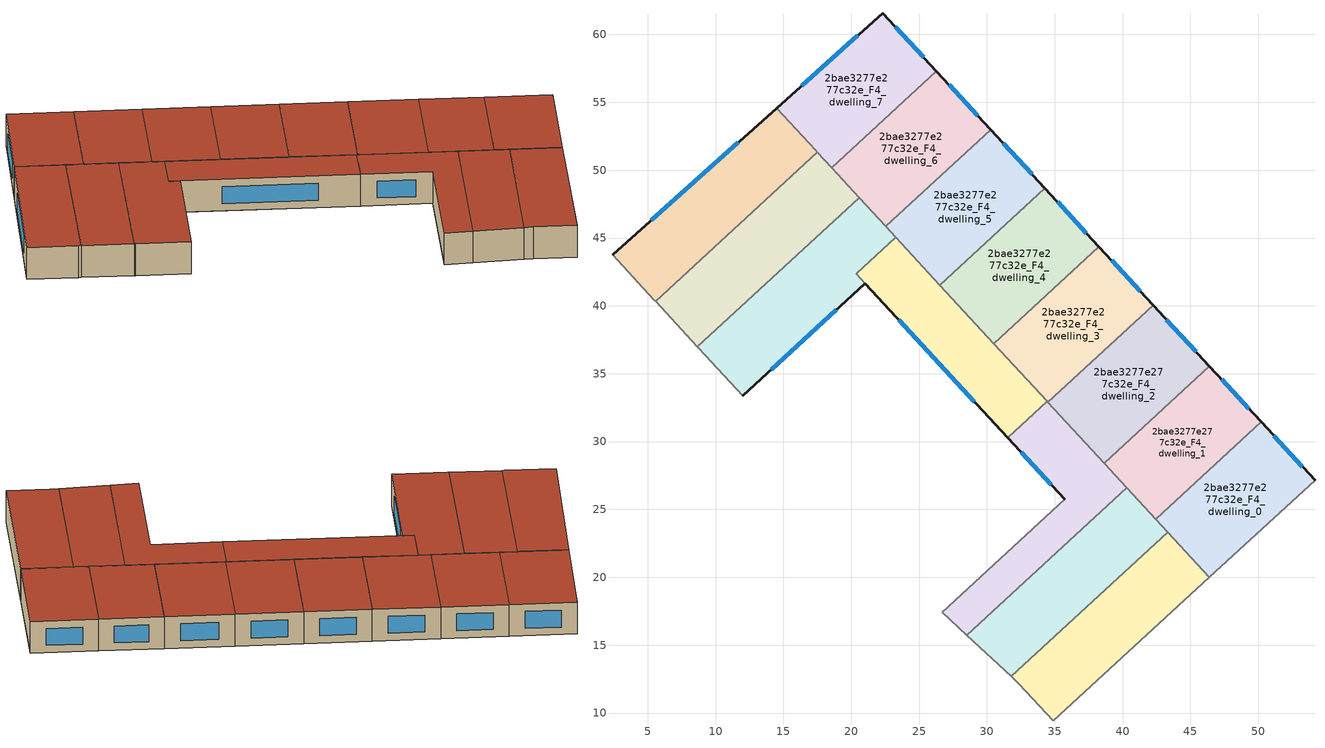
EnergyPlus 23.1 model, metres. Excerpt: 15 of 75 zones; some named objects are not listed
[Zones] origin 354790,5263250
2bae3277e277c32e_F4_dwelling_0
 floor to 2bae3277e277c32e_F3_dwelling_0 (EU_floor_Construction): 50.2,31.45 54.17,27.14 46.39,19.99 42.43,24.29 z12
 wall outside (EU_wall_Construction): 54.17,27.14 50.2,31.45 z12:15
 wall to 2bae3277e277c32e_F4_dwelling_1 (EU_wall_Construction): 50.2,31.45 42.43,24.29 z12:15
 wall adiabatic (EU_wall_Construction): 42.43,24.29 46.39,19.99 54.17,27.14 z12:15
 window (EU_Window_Construction): 53.24,28.15 51.13,30.44 z12.7:14.3
 roof outside (EU_roof_Construction): 54.17,27.14 50.2,31.45 42.43,24.29 46.39,19.99 z15
2bae3277e277c32e_F4_dwelling_1
 floor to 2bae3277e277c32e_F3_dwelling_1 (EU_floor_Construction): 46.39,35.56 50.2,31.45 42.43,24.29 38.63,28.41 z12
 wall outside (EU_wall_Construction): 50.2,31.45 46.39,35.56 z12:15
 wall to 2bae3277e277c32e_F4_dwelling_2 (EU_wall_Construction): 46.39,35.56 38.63,28.41 z12:15
 wall to 2bae3277e277c32e_F4_dwelling_10 (EU_wall_Construction): 38.63,28.41 40.3,26.6 z12:15
 wall adiabatic (EU_wall_Construction): 40.3,26.6 42.43,24.29 z12:15
 window (EU_Window_Construction): 49.3,32.41 47.29,34.59 z12.7:14.3
 roof outside (EU_roof_Construction): 50.2,31.45 46.39,35.56 38.63,28.41 42.43,24.29 z15
2bae3277e277c32e_F4_dwelling_10
 floor to 2bae3277e277c32e_F3_dwelling_10 (EU_floor_Construction): 34.43,32.96 40.3,26.6 28.51,15.73 26.7,17.41 35.73,25.74 31.53,30.28 z12
 wall outside (EU_wall_Construction): 31.53,30.28 35.73,25.74 z12:15
 wall adiabatic (EU_wall_Construction): 35.73,25.74 26.7,17.41 28.51,15.73 z12:15
 wall to 2bae3277e277c32e_F4_dwelling_11 (EU_wall_Construction): 34.43,32.96 31.53,30.28 z12:15
 wall to 2bae3277e277c32e_F4_dwelling_9 (EU_wall_Construction): 28.51,15.73 40.3,26.6 z12:15
 wall to 2bae3277e277c32e_F4_dwelling_2 (EU_wall_Construction): 38.63,28.41 34.49,32.9 z12:15
 wall to 2bae3277e277c32e_F4_dwelling_3 (EU_wall_Construction): 34.49,32.9 34.44,32.96 z12:15
 window (EU_Window_Construction): 32.51,29.21 34.74,26.8 z12.7:14.3
 roof outside (EU_roof_Construction): 40.3,26.6 34.43,32.96 31.53,30.28 35.73,25.74 26.7,17.41 28.51,15.73 z15
2bae3277e277c32e_F4_dwelling_11
 floor to 2bae3277e277c32e_F3_dwelling_11 (EU_floor_Construction): 23.28,45.06 34.43,32.96 31.53,30.28 20.36,42.36 z12
 wall outside (EU_wall_Construction): 21.02,41.65 31.53,30.28 z12:15
 wall to 2bae3277e277c32e_F4_dwelling_12 (EU_wall_Construction): 23.28,45.06 20.36,42.36 21.02,41.65 z12:15
 wall to 2bae3277e277c32e_F4_dwelling_4 (EU_wall_Construction): 30.51,37.22 26.53,41.54 z12:15
 wall to 2bae3277e277c32e_F4_dwelling_3 (EU_wall_Construction): 34.43,32.96 30.51,37.22 z12:15
 wall to 2bae3277e277c32e_F4_dwelling_5 (EU_wall_Construction): 26.53,41.54 23.28,45.06 z12:15
 window (EU_Window_Construction): 23.48,38.98 29.06,32.95 z12.7:14.3
 roof outside (EU_roof_Construction): 34.43,32.96 23.28,45.06 20.36,42.36 31.53,30.28 z15
2bae3277e277c32e_F4_dwelling_12
 floor to 2bae3277e277c32e_F3_dwelling_12 (EU_floor_Construction): 20.6,47.97 23.28,45.07 20.36,42.36 21.01,41.65 11.99,33.36 8.77,36.86 8.67,36.97 z12
 wall outside (EU_wall_Construction): 11.99,33.36 21.01,41.65 z12:15
 wall to 2bae3277e277c32e_F4_dwelling_13 (EU_wall_Construction): 20.6,47.97 8.67,36.97 z12:15
 wall adiabatic (EU_wall_Construction): 8.67,36.97 8.77,36.86 11.99,33.36 z12:15
 wall to 2bae3277e277c32e_F4_dwelling_6 (EU_wall_Construction): 22.55,45.86 20.6,47.97 z12:15
 wall to 2bae3277e277c32e_F4_dwelling_5 (EU_wall_Construction): 23.28,45.07 22.55,45.86 z12:15
 window (EU_Window_Construction): 14.11,35.31 18.89,39.7 z12.7:14.3
 roof outside (EU_roof_Construction): 21.01,41.65 20.36,42.36 23.28,45.06 20.6,47.97 8.67,36.97 8.77,36.86 11.99,33.36 z15
2bae3277e277c32e_F4_dwelling_13
 floor to 2bae3277e277c32e_F3_dwelling_13 (EU_floor_Construction): 17.52,51.32 20.6,47.97 8.67,36.97 5.58,40.32 z12
 wall adiabatic (EU_wall_Construction): 5.58,40.32 8.67,36.97 z12:15
 wall to 2bae3277e277c32e_F4_dwelling_14 (EU_wall_Construction): 17.52,51.32 5.58,40.32 z12:15
 wall to 2bae3277e277c32e_F4_dwelling_7 (EU_wall_Construction): 18.56,50.19 17.52,51.32 z12:15
 wall to 2bae3277e277c32e_F4_dwelling_6 (EU_wall_Construction): 20.6,47.97 18.56,50.19 z12:15
 roof outside (EU_roof_Construction): 20.6,47.97 17.52,51.32 5.58,40.32 8.67,36.97 z15
2bae3277e277c32e_F4_dwelling_14
 floor to 2bae3277e277c32e_F3_dwelling_14 (EU_floor_Construction): 14.51,54.58 17.38,51.47 17.52,51.32 5.58,40.32 5.44,40.47 2.41,43.76 z12
 wall outside (EU_wall_Construction): 14.51,54.58 2.41,43.76 z12:15
 wall adiabatic (EU_wall_Construction): 2.41,43.76 5.44,40.47 5.58,40.32 z12:15
 wall to 2bae3277e277c32e_F4_dwelling_7 (EU_wall_Construction): 17.51,51.32 17.38,51.47 14.51,54.58 z12:15
 window (EU_Window_Construction): 11.67,52.04 5.25,46.3 z12.7:14.3
 roof outside (EU_roof_Construction): 17.52,51.32 17.38,51.47 14.51,54.58 2.41,43.76 5.44,40.47 5.58,40.32 z15
2bae3277e277c32e_F4_dwelling_2
 floor to 2bae3277e277c32e_F3_dwelling_2 (EU_floor_Construction): 42.24,40.05 46.39,35.56 38.63,28.41 34.49,32.9 z12
 wall outside (EU_wall_Construction): 46.39,35.56 42.24,40.05 z12:15
 wall to 2bae3277e277c32e_F4_dwelling_3 (EU_wall_Construction): 42.24,40.05 34.49,32.9 z12:15
 window (EU_Window_Construction): 45.42,36.61 43.22,38.99 z12.7:14.3
 roof outside (EU_roof_Construction): 46.39,35.56 42.24,40.05 34.49,32.9 38.63,28.41 z15
2bae3277e277c32e_F4_dwelling_3
 floor to 2bae3277e277c32e_F3_dwelling_3 (EU_floor_Construction): 38.26,44.36 42.24,40.05 34.49,32.9 30.51,37.22 z12
 wall outside (EU_wall_Construction): 42.24,40.05 38.26,44.36 z12:15
 wall to 2bae3277e277c32e_F4_dwelling_4 (EU_wall_Construction): 38.26,44.36 30.51,37.22 z12:15
 window (EU_Window_Construction): 41.31,41.06 39.19,43.35 z12.7:14.3
 roof outside (EU_roof_Construction): 42.24,40.05 38.26,44.36 30.51,37.22 34.49,32.9 z15
2bae3277e277c32e_F4_dwelling_4
 floor to 2bae3277e277c32e_F3_dwelling_4 (EU_floor_Construction): 34.27,48.67 38.26,44.36 30.51,37.22 26.53,41.54 z12
 wall outside (EU_wall_Construction): 38.26,44.36 34.27,48.67 z12:15
 wall to 2bae3277e277c32e_F4_dwelling_5 (EU_wall_Construction): 34.27,48.67 26.53,41.54 z12:15
 window (EU_Window_Construction): 37.32,45.37 35.21,47.66 z12.7:14.3
 roof outside (EU_roof_Construction): 38.26,44.36 34.27,48.67 26.53,41.54 30.51,37.22 z15
2bae3277e277c32e_F4_dwelling_5
 floor to 2bae3277e277c32e_F3_dwelling_5 (EU_floor_Construction): 30.28,52.99 34.27,48.67 26.53,41.54 22.55,45.86 z12
 wall outside (EU_wall_Construction): 34.27,48.67 30.28,52.99 z12:15
 wall to 2bae3277e277c32e_F4_dwelling_6 (EU_wall_Construction): 30.28,52.99 22.55,45.86 z12:15
 window (EU_Window_Construction): 33.33,49.68 31.21,51.97 z12.7:14.3
 roof outside (EU_roof_Construction): 34.27,48.67 30.28,52.99 22.55,45.86 26.53,41.54 z15
2bae3277e277c32e_F4_dwelling_6
 floor to 2bae3277e277c32e_F3_dwelling_6 (EU_floor_Construction): 26.28,57.31 30.28,52.99 22.55,45.86 18.56,50.19 z12
 wall outside (EU_wall_Construction): 30.28,52.99 26.28,57.31 z12:15
 wall to 2bae3277e277c32e_F4_dwelling_7 (EU_wall_Construction): 26.28,57.31 18.56,50.19 z12:15
 window (EU_Window_Construction): 29.34,54 27.22,56.29 z12.7:14.3
 roof outside (EU_roof_Construction): 30.28,52.99 26.28,57.31 18.56,50.19 22.55,45.86 z15
2bae3277e277c32e_F4_dwelling_7
 floor to 2bae3277e277c32e_F3_dwelling_7 (EU_floor_Construction): 22.34,61.57 26.28,57.31 18.56,50.19 14.51,54.58 z12
 wall outside (EU_wall_Construction): 26.28,57.31 22.34,61.57 14.51,54.58 z12:15
 window (EU_Window_Construction): 20.5,59.93 16.35,56.22 / 25.36,58.31 23.26,60.57 z12.7:14.3
 roof outside (EU_roof_Construction): 26.28,57.31 22.34,61.57 14.51,54.58 18.56,50.19 z15
2bae3277e277c32e_F4_dwelling_8
 floor to 2bae3277e277c32e_F3_dwelling_8 (EU_floor_Construction): 43.32,23.32 46.39,19.99 34.89,9.42 32.35,12.16 31.78,12.69 z12
 wall adiabatic (EU_wall_Construction): 31.78,12.69 32.35,12.16 34.89,9.42 46.39,19.99 43.32,23.32 z12:15
 wall to 2bae3277e277c32e_F4_dwelling_9 (EU_wall_Construction): 43.32,23.32 31.78,12.69 z12:15
 roof outside (EU_roof_Construction): 46.39,19.99 43.32,23.32 31.78,12.69 32.35,12.16 34.89,9.42 z15
2bae3277e277c32e_F4_dwelling_9
 floor to 2bae3277e277c32e_F3_dwelling_9 (EU_floor_Construction): 40.3,26.6 43.32,23.32 31.78,12.69 28.51,15.73 z12
 wall adiabatic (EU_wall_Construction): 43.32,23.32 40.3,26.6 / 28.51,15.73 31.78,12.69 z12:15
 roof outside (EU_roof_Construction): 43.32,23.32 40.3,26.6 28.51,15.73 31.78,12.69 z15
[Building]
EU S2 Campaign: North Axis=0; Terrain=City; Solar Distribution=FullExterior
[Site:Location]
Budapest.Ferenc.Liszt.Intl.AP: Latitude=47.437; Longitude=19.256; Time Zone=1; Elevation=185
[SizingPeriod:WeatherFileDays]
AnnualSizingPeriod: Begin Month=1; Begin Day of Month=1; End Month=12; End Day of Month=31; Day of Week for Start Day=Monday; Use Weather File Daylight Saving Period=No; Use Weather File Rain and Snow Indicators=No
[MATERIAL]
EU_InternalMass_Material: Roughness=MediumRough; Thickness=0.1; Conductivity=1; Density=1800; Specific Heat=900; Thermal Absorptance=0.9; Solar Absorptance=0.7; Visible Absorptance=0.7
[MATERIAL:NOMASS] Roughness=MediumRough; Thermal Absorptance=0.9; Solar Absorptance=0.7; Visible Absorptance=0.7
Name | Thermal Resistance
EU_wall_NoMass | 0.832559
EU_roof_NoMass | 1.39638
EU_floor_NoMass | 0.872794
[WINDOWMATERIAL:SIMPLEGLAZINGSYSTEM]
EU_Window_SimpleGlazing: UFactor=2.79869; Solar Heat Gain Coefficient=0.75; Visible Transmittance=0.75
[CONSTRUCTION]
EU_wall_Construction: EU_wall_NoMass
EU_roof_Construction: EU_roof_NoMass
EU_floor_Construction: EU_floor_NoMass
EU_Window_Construction: EU_Window_SimpleGlazing
EU_InternalMass_Construction: EU_InternalMass_Material
[ZONE] Type=1; Multiplier=1; Ceiling Height=autocalculate; Floor Area=autocalculate; Part of Total Floor Area=Yes
Name | Volume
2bae3277e277c32e_F4_dwelling_0 | 185.536
2bae3277e277c32e_F4_dwelling_1 | 177.483
2bae3277e277c32e_F4_dwelling_10 | 192.427
2bae3277e277c32e_F4_dwelling_11 | 195.866
2bae3277e277c32e_F4_dwelling_12 | 228.074
2bae3277e277c32e_F4_dwelling_13 | 221.741
2bae3277e277c32e_F4_dwelling_14 | 221.766
2bae3277e277c32e_F4_dwelling_2 | 193.538
2bae3277e277c32e_F4_dwelling_3 | 185.512
2bae3277e277c32e_F4_dwelling_4 | 185.538
2bae3277e277c32e_F4_dwelling_5 | 185.525
2bae3277e277c32e_F4_dwelling_6 | 185.511
2bae3277e277c32e_F4_dwelling_7 | 185.531
2bae3277e277c32e_F4_dwelling_8 | 212.036
2bae3277e277c32e_F4_dwelling_9 | 211.994
[INTERNALMASS] Construction=EU_InternalMass_Construction
Name | Zone or ZoneList | Surface Area
2bae3277e277c32e_F4_dwelling_0_EU_InternalMass | 2bae3277e277c32e_F4_dwelling_0 | 61.8453
2bae3277e277c32e_F4_dwelling_1_EU_InternalMass | 2bae3277e277c32e_F4_dwelling_1 | 59.1612
2bae3277e277c32e_F4_dwelling_2_EU_InternalMass | 2bae3277e277c32e_F4_dwelling_2 | 64.5126
2bae3277e277c32e_F4_dwelling_3_EU_InternalMass | 2bae3277e277c32e_F4_dwelling_3 | 61.8373
2bae3277e277c32e_F4_dwelling_4_EU_InternalMass | 2bae3277e277c32e_F4_dwelling_4 | 61.846
2bae3277e277c32e_F4_dwelling_5_EU_InternalMass | 2bae3277e277c32e_F4_dwelling_5 | 61.8417
2bae3277e277c32e_F4_dwelling_6_EU_InternalMass | 2bae3277e277c32e_F4_dwelling_6 | 61.8372
2bae3277e277c32e_F4_dwelling_7_EU_InternalMass | 2bae3277e277c32e_F4_dwelling_7 | 61.8435
2bae3277e277c32e_F4_dwelling_8_EU_InternalMass | 2bae3277e277c32e_F4_dwelling_8 | 70.6786
2bae3277e277c32e_F4_dwelling_9_EU_InternalMass | 2bae3277e277c32e_F4_dwelling_9 | 70.6647
2bae3277e277c32e_F4_dwelling_10_EU_InternalMass | 2bae3277e277c32e_F4_dwelling_10 | 64.141
2bae3277e277c32e_F4_dwelling_11_EU_InternalMass | 2bae3277e277c32e_F4_dwelling_11 | 65.3235
2bae3277e277c32e_F4_dwelling_12_EU_InternalMass | 2bae3277e277c32e_F4_dwelling_12 | 76.0425
2bae3277e277c32e_F4_dwelling_13_EU_InternalMass | 2bae3277e277c32e_F4_dwelling_13 | 73.9127
2bae3277e277c32e_F4_dwelling_14_EU_InternalMass | 2bae3277e277c32e_F4_dwelling_14 | 73.9179
[OTHEREQUIPMENT] Fuel Type=Electricity; Design Level Calculation Method=Watts/Area; Power per Zone Floor Area=1; Fraction Latent=0; Fraction Radiant=0; Fraction Lost=0; Carbon Dioxide Generation Rate=0; EndUse Subcategory=EU_Step8_InternalGains
Name | Zone or ZoneList or Space or SpaceList | Schedule
EU_Step8_InternalGain_2bae3277e277c32e_F4_dwelling_0_f000 | 2bae3277e277c32e_F4_dwelling_0 | EU_Step8_GainSchedule_2bae3277e277c32e_F4_dwelling_0_f000
EU_Step8_InternalGain_2bae3277e277c32e_F4_dwelling_1_f000 | 2bae3277e277c32e_F4_dwelling_1 | EU_Step8_GainSchedule_2bae3277e277c32e_F4_dwelling_1_f000
EU_Step8_InternalGain_2bae3277e277c32e_F4_dwelling_2_f000 | 2bae3277e277c32e_F4_dwelling_2 | EU_Step8_GainSchedule_2bae3277e277c32e_F4_dwelling_2_f000
EU_Step8_InternalGain_2bae3277e277c32e_F4_dwelling_3_f000 | 2bae3277e277c32e_F4_dwelling_3 | EU_Step8_GainSchedule_2bae3277e277c32e_F4_dwelling_3_f000
EU_Step8_InternalGain_2bae3277e277c32e_F4_dwelling_4_f000 | 2bae3277e277c32e_F4_dwelling_4 | EU_Step8_GainSchedule_2bae3277e277c32e_F4_dwelling_4_f000
EU_Step8_InternalGain_2bae3277e277c32e_F4_dwelling_5_f000 | 2bae3277e277c32e_F4_dwelling_5 | EU_Step8_GainSchedule_2bae3277e277c32e_F4_dwelling_5_f000
EU_Step8_InternalGain_2bae3277e277c32e_F4_dwelling_6_f000 | 2bae3277e277c32e_F4_dwelling_6 | EU_Step8_GainSchedule_2bae3277e277c32e_F4_dwelling_6_f000
EU_Step8_InternalGain_2bae3277e277c32e_F4_dwelling_7_f000 | 2bae3277e277c32e_F4_dwelling_7 | EU_Step8_GainSchedule_2bae3277e277c32e_F4_dwelling_7_f000
EU_Step8_InternalGain_2bae3277e277c32e_F4_dwelling_8_f000 | 2bae3277e277c32e_F4_dwelling_8 | EU_Step8_GainSchedule_2bae3277e277c32e_F4_dwelling_8_f000
EU_Step8_InternalGain_2bae3277e277c32e_F4_dwelling_9_f000 | 2bae3277e277c32e_F4_dwelling_9 | EU_Step8_GainSchedule_2bae3277e277c32e_F4_dwelling_9_f000
EU_Step8_InternalGain_2bae3277e277c32e_F4_dwelling_10_f000 | 2bae3277e277c32e_F4_dwelling_10 | EU_Step8_GainSchedule_2bae3277e277c32e_F4_dwelling_10_f000
EU_Step8_InternalGain_2bae3277e277c32e_F4_dwelling_11_f000 | 2bae3277e277c32e_F4_dwelling_11 | EU_Step8_GainSchedule_2bae3277e277c32e_F4_dwelling_11_f000
EU_Step8_InternalGain_2bae3277e277c32e_F4_dwelling_12_f000 | 2bae3277e277c32e_F4_dwelling_12 | EU_Step8_GainSchedule_2bae3277e277c32e_F4_dwelling_12_f000
EU_Step8_InternalGain_2bae3277e277c32e_F4_dwelling_13_f000 | 2bae3277e277c32e_F4_dwelling_13 | EU_Step8_GainSchedule_2bae3277e277c32e_F4_dwelling_13_f000
EU_Step8_InternalGain_2bae3277e277c32e_F4_dwelling_14_f000 | 2bae3277e277c32e_F4_dwelling_14 | EU_Step8_GainSchedule_2bae3277e277c32e_F4_dwelling_14_f000
[ZONEVENTILATION:DESIGNFLOWRATE] Schedule=EU_AlwaysOn; Design Flow Rate Calculation Method=AirChanges/Hour; Air Changes per Hour=0.475469; Ventilation Type=Natural; Fan Pressure Rise=0; Fan Total Efficiency=1; Constant Term Coefficient=1; Temperature Term Coefficient=0; Velocity Term Coefficient=0; Velocity Squared Term Coefficient=0; Minimum Indoor Temperature=-100; Maximum Indoor Temperature=100; Delta Temperature=-100; Minimum Outdoor Temperature=-100; Maximum Outdoor Temperature=100; Maximum Wind Speed=40
Name | Zone or ZoneList or Space or SpaceList
EU_ConstantAir_2bae3277e277c32e_F4_dwelling_0 | 2bae3277e277c32e_F4_dwelling_0
EU_ConstantAir_2bae3277e277c32e_F4_dwelling_1 | 2bae3277e277c32e_F4_dwelling_1
EU_ConstantAir_2bae3277e277c32e_F4_dwelling_2 | 2bae3277e277c32e_F4_dwelling_2
EU_ConstantAir_2bae3277e277c32e_F4_dwelling_3 | 2bae3277e277c32e_F4_dwelling_3
EU_ConstantAir_2bae3277e277c32e_F4_dwelling_4 | 2bae3277e277c32e_F4_dwelling_4
EU_ConstantAir_2bae3277e277c32e_F4_dwelling_5 | 2bae3277e277c32e_F4_dwelling_5
EU_ConstantAir_2bae3277e277c32e_F4_dwelling_6 | 2bae3277e277c32e_F4_dwelling_6
EU_ConstantAir_2bae3277e277c32e_F4_dwelling_7 | 2bae3277e277c32e_F4_dwelling_7
EU_ConstantAir_2bae3277e277c32e_F4_dwelling_8 | 2bae3277e277c32e_F4_dwelling_8
EU_ConstantAir_2bae3277e277c32e_F4_dwelling_9 | 2bae3277e277c32e_F4_dwelling_9
EU_ConstantAir_2bae3277e277c32e_F4_dwelling_10 | 2bae3277e277c32e_F4_dwelling_10
EU_ConstantAir_2bae3277e277c32e_F4_dwelling_11 | 2bae3277e277c32e_F4_dwelling_11
EU_ConstantAir_2bae3277e277c32e_F4_dwelling_12 | 2bae3277e277c32e_F4_dwelling_12
EU_ConstantAir_2bae3277e277c32e_F4_dwelling_13 | 2bae3277e277c32e_F4_dwelling_13
EU_ConstantAir_2bae3277e277c32e_F4_dwelling_14 | 2bae3277e277c32e_F4_dwelling_14
[HVACTEMPLATE:ZONE:IDEALLOADSAIRSYSTEM] System Availability Schedule=EU_AlwaysOn; Maximum Heating Supply Air Temperature=50; Minimum Cooling Supply Air Temperature=13; Maximum Heating Supply Air Humidity Ratio=0.0156; Minimum Cooling Supply Air Humidity Ratio=0.0077; Heating Limit=NoLimit; Cooling Limit=NoLimit; Heating Availability Schedule=EU_AlwaysOn; Cooling Availability Schedule=EU_CoolingOff; Dehumidification Control Type=ConstantSensibleHeatRatio; Cooling Sensible Heat Ratio=0.7; Dehumidification Setpoint=60; Humidification Control Type=None; Humidification Setpoint=30; Outdoor Air Method=None; Outdoor Air Flow Rate per Person=0.00944; Outdoor Air Flow Rate per Zone Floor Area=0; Outdoor Air Flow Rate per Zone=0; Demand Controlled Ventilation Type=None; Outdoor Air Economizer Type=NoEconomizer; Heat Recovery Type=None; Sensible Heat Recovery Effectiveness=0.7; Latent Heat Recovery Effectiveness=0.65
Name | Template Thermostat
2bae3277e277c32e_F4_dwelling_0 | EU_HeatOnly_2bae3277e277c32e_F4_dwelling_0
2bae3277e277c32e_F4_dwelling_1 | EU_HeatOnly_2bae3277e277c32e_F4_dwelling_1
2bae3277e277c32e_F4_dwelling_2 | EU_HeatOnly_2bae3277e277c32e_F4_dwelling_2
2bae3277e277c32e_F4_dwelling_3 | EU_HeatOnly_2bae3277e277c32e_F4_dwelling_3
2bae3277e277c32e_F4_dwelling_4 | EU_HeatOnly_2bae3277e277c32e_F4_dwelling_4
2bae3277e277c32e_F4_dwelling_5 | EU_HeatOnly_2bae3277e277c32e_F4_dwelling_5
2bae3277e277c32e_F4_dwelling_6 | EU_HeatOnly_2bae3277e277c32e_F4_dwelling_6
2bae3277e277c32e_F4_dwelling_7 | EU_HeatOnly_2bae3277e277c32e_F4_dwelling_7
2bae3277e277c32e_F4_dwelling_8 | EU_HeatOnly_2bae3277e277c32e_F4_dwelling_8
2bae3277e277c32e_F4_dwelling_9 | EU_HeatOnly_2bae3277e277c32e_F4_dwelling_9
2bae3277e277c32e_F4_dwelling_10 | EU_HeatOnly_2bae3277e277c32e_F4_dwelling_10
2bae3277e277c32e_F4_dwelling_11 | EU_HeatOnly_2bae3277e277c32e_F4_dwelling_11
2bae3277e277c32e_F4_dwelling_12 | EU_HeatOnly_2bae3277e277c32e_F4_dwelling_12
2bae3277e277c32e_F4_dwelling_13 | EU_HeatOnly_2bae3277e277c32e_F4_dwelling_13
2bae3277e277c32e_F4_dwelling_14 | EU_HeatOnly_2bae3277e277c32e_F4_dwelling_14
[SIZING:ZONE] Zone Cooling Design Supply Air Temperature Input Method=SupplyAirTemperature; Zone Cooling Design Supply Air Temperature=13; Zone Heating Design Supply Air Temperature Input Method=SupplyAirTemperature; Zone Heating Design Supply Air Temperature=50; Zone Cooling Design Supply Air Humidity Ratio=0.008; Zone Heating Design Supply Air Humidity Ratio=0.008; Cooling Design Air Flow Method=DesignDay; Cooling Design Air Flow Rate=0; Cooling Minimum Air Flow per Zone Floor Area=0.000762; Cooling Minimum Air Flow=0; Cooling Minimum Air Flow Fraction=0.2; Heating Design Air Flow Method=DesignDay; Heating Design Air Flow Rate=0; Heating Maximum Air Flow per Zone Floor Area=0.002032; Heating Maximum Air Flow=0.141576; Heating Maximum Air Flow Fraction=0.3; Account for Dedicated Outdoor Air System=No; Dedicated Outdoor Air System Control Strategy=NeutralSupplyAir; Dedicated Outdoor Air Low Setpoint Temperature for Design=autosize; Dedicated Outdoor Air High Setpoint Temperature for Design=autosize; Zone Load Sizing Method=Sensible Load Only No Latent Load; Zone Latent Cooling Design Supply Air Humidity Ratio Input Method=HumidityRatioDifference; Zone Cooling Design Supply Air Humidity Ratio Difference=0.005; Zone Latent Heating Design Supply Air Humidity Ratio Input Method=HumidityRatioDifference; Zone Humidification Design Supply Air Humidity Ratio Difference=0.005
2bae3277e277c32e_F4_dwelling_0; 2bae3277e277c32e_F4_dwelling_1; 2bae3277e277c32e_F4_dwelling_2; 2bae3277e277c32e_F4_dwelling_3; 2bae3277e277c32e_F4_dwelling_4; 2bae3277e277c32e_F4_dwelling_5; 2bae3277e277c32e_F4_dwelling_6; 2bae3277e277c32e_F4_dwelling_7; 2bae3277e277c32e_F4_dwelling_8; 2bae3277e277c32e_F4_dwelling_9; 2bae3277e277c32e_F4_dwelling_10; 2bae3277e277c32e_F4_dwelling_11; 2bae3277e277c32e_F4_dwelling_12; 2bae3277e277c32e_F4_dwelling_13; 2bae3277e277c32e_F4_dwelling_14
[SCHEDULE:CONSTANT]
Name | Hourly Value
EU_AlwaysOn | 1
EU_CoolingOff | 0
[SCHEDULE:FILE] Column Number=1; Rows to Skip at Top=0; Number of Hours of Data=8760; Column Separator=Comma; Interpolate to Timestep=No; Minutes per Item=60; Adjust Schedule for Daylight Savings=Yes
Name | File
EU_Step8_GainSchedule_2bae3277e277c32e_F4_dwelling_0_f000 | ../../schedules/2bae3277e277c32e/2bae3277e277c32e_F4_dwelling_0_f000_gain.csv
EU_Step8_GainSchedule_2bae3277e277c32e_F4_dwelling_1_f000 | ../../schedules/2bae3277e277c32e/2bae3277e277c32e_F4_dwelling_1_f000_gain.csv
EU_Step8_GainSchedule_2bae3277e277c32e_F4_dwelling_2_f000 | ../../schedules/2bae3277e277c32e/2bae3277e277c32e_F4_dwelling_2_f000_gain.csv
EU_Step8_GainSchedule_2bae3277e277c32e_F4_dwelling_3_f000 | ../../schedules/2bae3277e277c32e/2bae3277e277c32e_F4_dwelling_3_f000_gain.csv
EU_Step8_GainSchedule_2bae3277e277c32e_F4_dwelling_4_f000 | ../../schedules/2bae3277e277c32e/2bae3277e277c32e_F4_dwelling_4_f000_gain.csv
EU_Step8_GainSchedule_2bae3277e277c32e_F4_dwelling_5_f000 | ../../schedules/2bae3277e277c32e/2bae3277e277c32e_F4_dwelling_5_f000_gain.csv
EU_Step8_GainSchedule_2bae3277e277c32e_F4_dwelling_6_f000 | ../../schedules/2bae3277e277c32e/2bae3277e277c32e_F4_dwelling_6_f000_gain.csv
EU_Step8_GainSchedule_2bae3277e277c32e_F4_dwelling_7_f000 | ../../schedules/2bae3277e277c32e/2bae3277e277c32e_F4_dwelling_7_f000_gain.csv
EU_Step8_GainSchedule_2bae3277e277c32e_F4_dwelling_8_f000 | ../../schedules/2bae3277e277c32e/2bae3277e277c32e_F4_dwelling_8_f000_gain.csv
EU_Step8_GainSchedule_2bae3277e277c32e_F4_dwelling_9_f000 | ../../schedules/2bae3277e277c32e/2bae3277e277c32e_F4_dwelling_9_f000_gain.csv
EU_Step8_GainSchedule_2bae3277e277c32e_F4_dwelling_10_f000 | ../../schedules/2bae3277e277c32e/2bae3277e277c32e_F4_dwelling_10_f000_gain.csv
EU_Step8_GainSchedule_2bae3277e277c32e_F4_dwelling_11_f000 | ../../schedules/2bae3277e277c32e/2bae3277e277c32e_F4_dwelling_11_f000_gain.csv
EU_Step8_GainSchedule_2bae3277e277c32e_F4_dwelling_12_f000 | ../../schedules/2bae3277e277c32e/2bae3277e277c32e_F4_dwelling_12_f000_gain.csv
EU_Step8_GainSchedule_2bae3277e277c32e_F4_dwelling_13_f000 | ../../schedules/2bae3277e277c32e/2bae3277e277c32e_F4_dwelling_13_f000_gain.csv
EU_Step8_GainSchedule_2bae3277e277c32e_F4_dwelling_14_f000 | ../../schedules/2bae3277e277c32e/2bae3277e277c32e_F4_dwelling_14_f000_gain.csv
